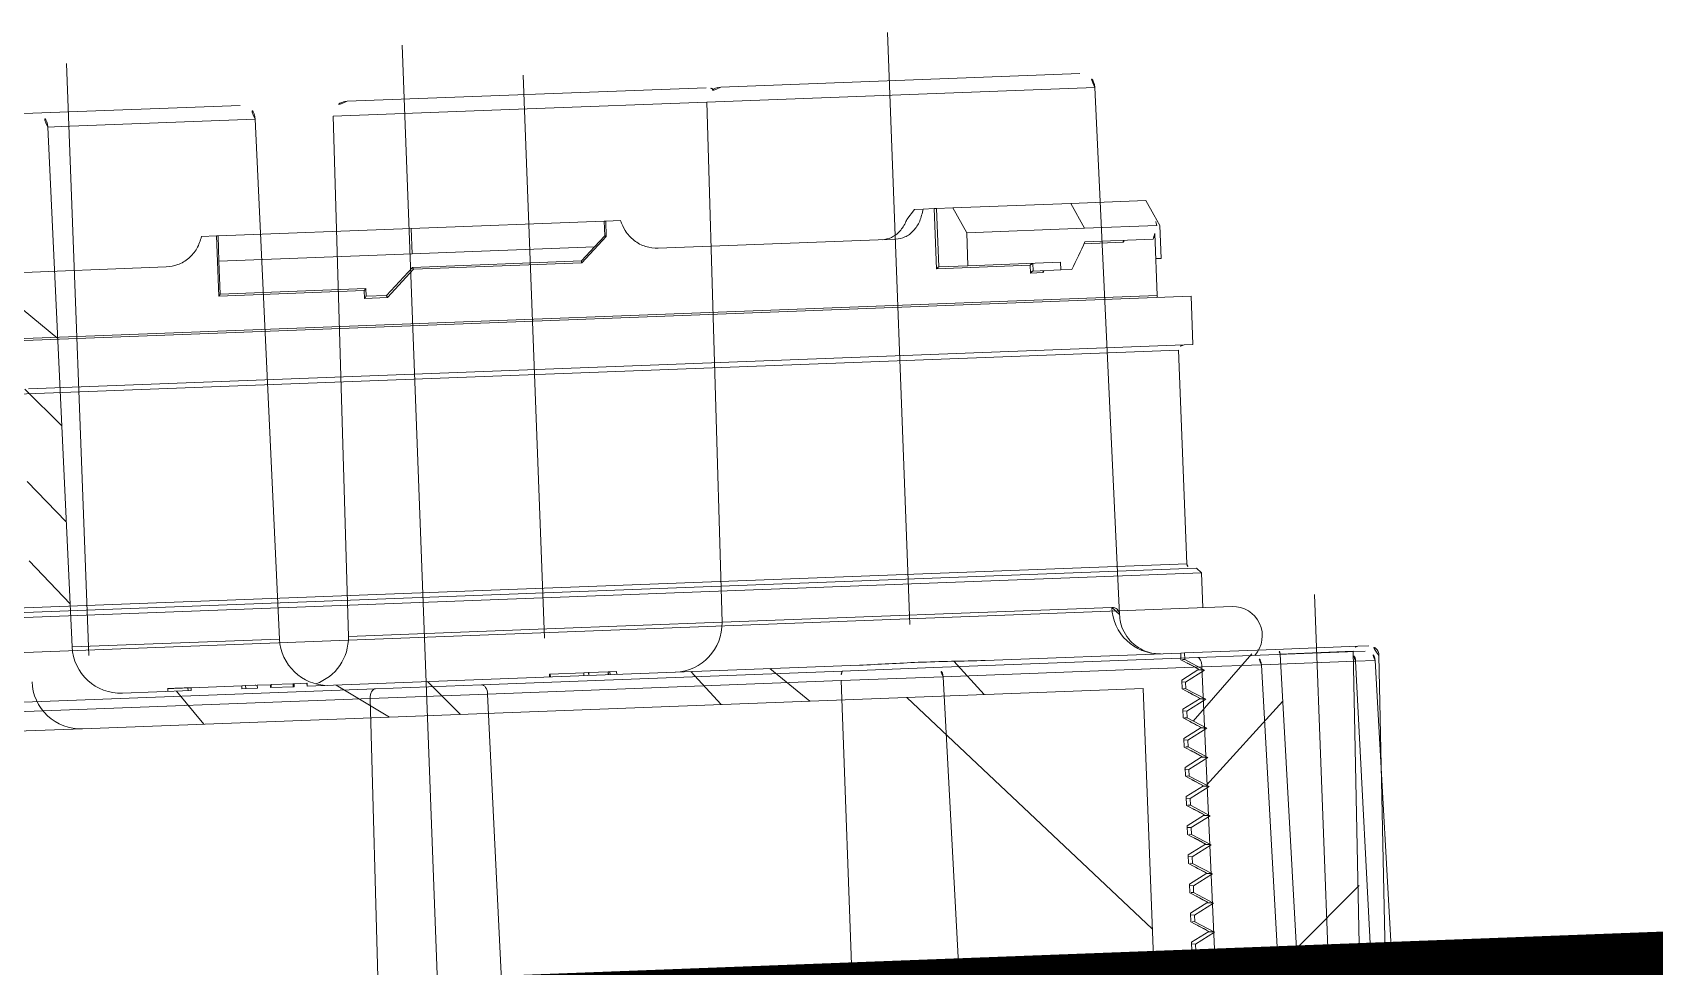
# Model space of a CAD drawing. Header units: metres. Extents: x 1956498 to 1957612, y 2277909 to 2278547.
# Drawn here: x 1956801.6304 to 1956801.7975, y 2278139.5692 to 2278139.6653 of the extents above; entities that cross this region are included whole.
import ezdxf
from ezdxf.enums import TextEntityAlignment as Align

# ---------------------------------------------------------------- set-up
doc = ezdxf.new("R2010")
doc.units = ezdxf.units.M
doc.linetypes.add('CENTERX2', pattern=[4, 2.5, -0.5, 0.5, -0.5])
for name, color, linetype in [('PVcase Transformers', 7, 'Continuous'), ('UBS-100-HSI150-D3-58', 3, 'Continuous'), ('UBS-100-HSI150-D7-33', 5, 'Continuous'), ('UBS-100-Postes', 8, 'Continuous'), ('UBS_400_DETAIL POSTE HTA TOOLKIT UBS', 7, 'Continuous')]:
    doc.layers.add(name, color=color, linetype=linetype)
doc.styles.get("Standard").update_dxf_attribs({"font": 'verdana.ttf'})

# ---------------------------------------------------------------- blocks, each defined once
blk = doc.blocks.new('*U2673')
at = {"layer": 'UBS-100-Postes', "color": 7, "transparency": 33554687, "const_width": 0.05}
blk.add_lwpolyline([(0, 3), (5.3, 3), (5.3, 0), (0, 0)], close=True, dxfattribs=at)
at = {"color": 7, "transparency": 33554687}
blk.add_attdef('NUMEROPOSTE', text='', height=1, dxfattribs=at).set_placement((2, 1.205512531386091), align=Align.MIDDLE_CENTER)
blk = doc.blocks.new('HSI 150 D7.33 PROFIL')
at = {"linetype": 'Continuous', "lineweight": 0}
h = blk.add_hatch(dxfattribs=at)
h.set_pattern_fill('ANSI34', color=5, scale=2, style=0)
h.set_pattern_definition([(45, (-451.7999274479062, -412.9644927030749), (-26.94076836320746, 26.94076836320746), []), (45, (-442.8196674479059, -412.9644927030749), (-26.94076836320746, 26.94076836320746), []), (45, (-433.8394074479056, -412.9644927030749), (-26.94076836320746, 26.94076836320746), []), (45, (-424.8591274479058, -412.9644927030749), (-26.94076836320746, 26.94076836320746), [])])
edge = h.paths.add_edge_path(flags=0)
edge.add_line((38.52968078412778, -77.74999999999636), (38.52968078412778, -57.59132472234705))
edge.add_spline(control_points=[(38.52968078412778, -57.59132472234705), (38.52968078412778, -55.29002317176491), (38.60595216607726, -52.98905911443944), (38.59899870188201, -50.68776806895039), (38.59293596542375, -48.68126875726739), (38.52968078412778, -46.67515025566172), (38.52968078412778, -44.66864178457035)], knot_values=[0.07302566017090416, 0.07302566017090416, 0.07302566017090416, 0.07302566017090416, 0.07988167006823357, 0.07988167006823357, 0.07988167006823357, 0.08589778822727799, 0.08589778822727799, 0.08589778822727799, 0.08589778822727799], weights=[1, 1, 1, 1, 1, 1, 1], degree=3, periodic=0)
edge.add_line((38.52968078412778, -44.66864178457035), (38.52968078412778, 12.27803177556052))
edge.add_line((38.52968078412778, 12.27803177556052), (38.82968078412705, 12.27803177556052))
edge.add_line((38.82968078412705, 12.27803177556052), (38.82968078412705, 13.59385217830277))
edge.add_line((38.82968078412705, 13.59385217830277), (38.52968078412778, 13.59385217830277))
edge.add_line((38.52968078412778, 13.59385217830277), (38.52968078412778, 16.03698272908514))
edge.add_line((38.52968078412778, 16.0369827290815), (38.82968078412705, 16.0369827290815))
edge.add_line((38.82968078412705, 16.0369827290815), (38.82968078412705, 17.39553638422876))
edge.add_line((38.82968078412705, 17.39553638422876), (38.52968078412778, 17.39553638422876))
edge.add_line((38.52968078412778, 17.39553638422876), (38.52968078412778, 19.0026111013467))
edge.add_line((38.52968078412778, 19.0026111013467), (38.82968078412705, 19.0026111013467))
edge.add_line((38.82968078412705, 19.0026111013467), (38.82968078412705, 24.21563815759509))
edge.add_line((38.82968078412705, 24.21563815759509), (38.52968078412778, 24.21563815759509))
edge.add_line((38.52968078412778, 24.21563815759509), (38.52968078412778, 31.29344394702639))
edge.add_arc((43.52968078412778, 31.29344394703003), 5, 90.4999999999992, 180, ccw=False)
edge.add_line((43.48604810663528, 36.29325356235131), (97.04277058737534, 36.7606359987476))
edge.add_arc((97.02968078412778, 38.26057888334253), 1.5, 270.5000000000011, 360.0000000000008)
edge.add_line((98.52968078412778, 38.26057888334253), (98.52968078412778, 39.75261116383626))
edge.add_arc((98.02968078412778, 39.75261116383626), 0.5, 0, 89.70000205610212)
edge.add_line((98.03229874810131, 40.25260431005518), (40.0558606032846, 40.55617100447125))
edge.add_arc((40.02968078412778, 35.55623954323528), 5, 89.69999999999989, 180)
edge.add_line((35.02968078412778, 35.55623954323528), (35.02968078412778, -73.74999999999636))
edge.add_line((35.02968078412778, -73.74999999999636), (-45.47031921587222, -73.74999999999636))
edge.add_line((-45.47031921587222, -73.74999999999636), (-46.47031921587222, -74.74999999999636))
edge.add_line((-46.47031921587222, -74.74999999999636), (-46.47031921587222, -78.49999999999636))
edge.add_line((-46.47031921587222, -78.49999999999636), (-43.87224300451817, -79.99999999999636))
edge.add_line((-43.87224300451999, -79.99999999999636), (-42.47031921587404, -79.99999999999636))
edge.add_line((-42.47031921587222, -79.99999999998181), (-42.47031921587222, -76.69993481084384))
edge.add_spline(control_points=[(-42.47031921587222, -76.69993481084384), (-42.47031921587222, -76.68705989888622), (-42.46853347886281, -76.67414367510355), (-42.46514401679633, -76.66179051567815), (-42.4604200115391, -76.64457350927842), (-42.45246189830868, -76.62805261939502), (-42.4424249539843, -76.61328775286165), (-42.42982277475494, -76.59474929251519), (-42.41366234989255, -76.57840537745142), (-42.39590230221802, -76.56472801879136), (-42.3718997971082, -76.54624322206291), (-42.34432842457682, -76.5320015332436), (-42.31582069142678, -76.52174886958164), (-42.27498974634727, -76.50706422437361), (-42.23086780299855, -76.49999999999636), (-42.18747650339719, -76.49999999999636)], knot_values=[0, 0, 0, 0, 3.842916870896637e-05, 3.842916870896637e-05, 3.842916870896637e-05, 9.229715289452037e-05, 9.229715289452037e-05, 9.229715289452037e-05, 0.0001600213967770137, 0.0001600213967770137, 0.0001600213967770137, 0.0002517404017867858, 0.0002517404017867858, 0.0002517404017867858, 0.0003837556063044025, 0.0003837556063044025, 0.0003837556063044025, 0.0003837556063044025], weights=[1, 1, 1, 1, 1, 1, 1, 1, 1, 1, 1, 1, 1, 1, 1, 1], degree=3, periodic=0)
edge.add_line((-42.18747650339719, -76.49999999999636), (-36.67031921587295, -76.49999999999636))
edge.add_arc((-36.67031921587295, -76.69999999999709), 0.2, -7.958078640513122e-13, 89.9999999999992, ccw=False)
edge.add_line((-36.47031921587222, -76.69999999999709), (-36.47031921587222, -79.99999999999636))
edge.add_line((-36.47031921587222, -79.99999999999636), (-31.47031921587222, -79.99999999999636))
edge.add_line((-31.47031921587222, -79.99999999999636), (-31.47031921587222, -78.99999999999636))
edge.add_arc((-30.97031921587222, -78.99999999999636), 0.5, 89.9999999999992, 180, ccw=False)
edge.add_line((-30.97031921587222, -78.49999999999636), (-8.970319215872223, -78.49999999999636))
edge.add_arc((-8.970319215872223, -78.99999999999636), 0.5, -7.958078640513122e-13, 89.9999999999992, ccw=False)
edge.add_line((-8.470319215872223, -78.99999999999636), (-8.470319215872223, -79.99999999999636))
edge.add_line((-8.470319215872223, -79.99999999999636), (1.029680784127777, -79.99999999999636))
edge.add_line((1.029680784127777, -79.99999999999636), (1.529680784127777, -79.49999999999636))
edge.add_line((1.529680784127777, -79.49999999999636), (1.529680784127777, -77.74999999999636))
edge.add_line((1.529680784127777, -77.74999999999636), (2.739680784128723, -77.74999999999636))
edge.add_line((2.739680784126904, -77.74999999999636), (3.789680784126176, -79.56865334794202))
edge.add_line((3.789680784127995, -79.56865334794202), (4.839680784127268, -77.74999999999636))
edge.add_line((4.839680784127268, -77.74999999999636), (5.739680784126904, -77.74999999999636))
edge.add_line((5.739680784126904, -77.74999999999636), (6.789680784126176, -79.56865334794202))
edge.add_line((6.789680784127995, -79.56865334794202), (7.839680784127268, -77.74999999999636))
edge.add_line((7.839680784127268, -77.74999999999636), (8.739680784126904, -77.74999999999636))
edge.add_line((8.739680784126904, -77.74999999999636), (9.789680784126176, -79.56865334794202))
edge.add_line((9.789680784127995, -79.56865334794202), (10.83968078412727, -77.74999999999636))
edge.add_line((10.83968078412727, -77.74999999999636), (11.7396807841269, -77.74999999999636))
edge.add_line((11.7396807841269, -77.74999999999636), (12.78968078412618, -79.56865334794202))
edge.add_line((12.789680784128, -79.56865334794202), (13.83968078412727, -77.74999999999636))
edge.add_line((13.83968078412727, -77.74999999999636), (14.7396807841269, -77.74999999999636))
edge.add_line((14.7396807841269, -77.74999999999636), (15.78968078412618, -79.56865334794202))
edge.add_line((15.789680784128, -79.56865334794202), (16.83968078412727, -77.74999999999636))
edge.add_line((16.83968078412727, -77.74999999999636), (17.7396807841269, -77.74999999999636))
edge.add_line((17.7396807841269, -77.74999999999636), (18.78968078412618, -79.56865334794202))
edge.add_line((18.789680784128, -79.56865334794202), (19.83968078412727, -77.74999999999636))
edge.add_line((19.83968078412727, -77.74999999999636), (20.7396807841269, -77.74999999999636))
edge.add_line((20.7396807841269, -77.74999999999636), (21.78968078412618, -79.56865334794202))
edge.add_line((21.789680784128, -79.56865334794202), (22.83968078412727, -77.74999999999636))
edge.add_line((22.83968078412727, -77.74999999999636), (23.7396807841269, -77.74999999999636))
edge.add_line((23.7396807841269, -77.74999999999636), (24.78968078412618, -79.56865334794202))
edge.add_line((24.789680784128, -79.56865334794202), (25.83968078412727, -77.74999999999636))
edge.add_line((25.83968078412727, -77.74999999999636), (26.7396807841269, -77.74999999999636))
edge.add_line((26.7396807841269, -77.74999999999636), (27.78968078412618, -79.56865334794202))
edge.add_line((27.789680784128, -79.56865334794202), (28.83968078412727, -77.74999999999636))
edge.add_line((28.83968078412727, -77.74999999999636), (29.7396807841269, -77.74999999999636))
edge.add_line((29.7396807841269, -77.74999999999636), (30.78968078412618, -79.56865334794202))
edge.add_line((30.789680784128, -79.56865334794202), (31.83968078412727, -77.74999999999636))
edge.add_line((31.83968078412727, -77.74999999999636), (32.7396807841269, -77.74999999999636))
edge.add_line((32.7396807841269, -77.74999999999636), (33.78968078412618, -79.56865334794202))
edge.add_line((33.789680784128, -79.56865334794202), (34.83968078412727, -77.74999999999636))
edge.add_line((34.83968078412727, -77.74999999999636), (35.7396807841269, -77.74999999999636))
edge.add_line((35.7396807841269, -77.74999999999636), (36.78968078412618, -79.56865334794202))
edge.add_line((36.789680784128, -79.56865334794202), (37.83968078412727, -77.74999999999636))
edge.add_line((37.83968078412727, -77.74999999999636), (38.52968078412778, -77.74999999999636))
h = blk.add_hatch(dxfattribs=at)
h.set_pattern_fill('ANSI34', color=5, scale=2, angle=90.0000000000002, style=0)
h.set_pattern_definition([(135.0000000000002, (-451.7999274479062, -412.9644927030749), (-26.94076836320737, -26.94076836320756), []), (135.0000000000002, (-451.7999274479062, -403.9842327030747), (-26.94076836320737, -26.94076836320756), []), (135.0000000000002, (-451.7999274479062, -395.0039727030744), (-26.94076836320737, -26.94076836320756), []), (135.0000000000002, (-451.7999274479062, -386.0236927030746), (-26.94076836320737, -26.94076836320756), [])])
edge = h.paths.add_edge_path(flags=0)
edge.add_line((27.68438132227129, -80.14999999999782), (26.52968078389131, -78.14999999999782))
edge.add_line((26.52968078389131, -78.14999999999782), (25.83908186064946, -78.14999999999782))
edge.add_line((25.83908186064946, -78.14999999999782), (24.68438132226947, -80.14999999999782))
edge.add_line((24.68438132227129, -80.14999999999782), (23.52968078389131, -78.14999999999782))
edge.add_line((23.52968078389131, -78.14999999999782), (22.83908186064946, -78.14999999999782))
edge.add_line((22.83908186064946, -78.14999999999782), (21.68438132226947, -80.14999999999782))
edge.add_line((21.68438132227129, -80.14999999999782), (20.52968078389131, -78.14999999999782))
edge.add_line((20.52968078389131, -78.14999999999782), (19.83908186064946, -78.14999999999782))
edge.add_line((19.83908186064946, -78.14999999999782), (18.68438132226947, -80.14999999999782))
edge.add_line((18.68438132227129, -80.14999999999782), (17.52968078389131, -78.14999999999782))
edge.add_line((17.52968078389131, -78.14999999999782), (16.83908186064946, -78.14999999999782))
edge.add_line((16.83908186064946, -78.14999999999782), (15.68438132226947, -80.14999999999782))
edge.add_line((15.68438132227129, -80.14999999999782), (14.52968078389131, -78.14999999999782))
edge.add_line((14.52968078389131, -78.14999999999782), (13.83908186064946, -78.14999999999782))
edge.add_line((13.83908186064946, -78.14999999999782), (12.68438132226947, -80.14999999999782))
edge.add_line((12.68438132227129, -80.14999999999782), (11.52968078389131, -78.14999999999782))
edge.add_line((11.52968078389131, -78.14999999999782), (10.83908186064946, -78.14999999999782))
edge.add_line((10.83908186064946, -78.14999999999782), (9.684381322269473, -80.14999999999782))
edge.add_line((9.684381322271292, -80.14999999999782), (8.529680783891308, -78.14999999999782))
edge.add_line((8.529680783891308, -78.14999999999782), (7.839081860649458, -78.14999999999782))
edge.add_line((7.839081860649458, -78.14999999999782), (6.684381322269473, -80.14999999999782))
edge.add_line((6.684381322271292, -80.14999999999782), (5.529680783891308, -78.14999999999782))
edge.add_line((5.529680783891308, -78.14999999999782), (4.839081860649458, -78.14999999999782))
edge.add_line((4.839081860649458, -78.14999999999782), (3.729680784126685, -80.07153903050494))
edge.add_line((3.729680784126685, -80.07153903050494), (3.729680784126685, -84.75279516066803))
edge.add_arc((3.229680784126685, -84.75279516066803), 0.5, 270.9999999999952, 360, ccw=False)
edge.add_line((3.238406987346025, -85.25271900824737), (1.020954580908437, -85.29142478397625))
edge.add_arc((1.029680784127777, -85.79134863155559), 0.5, 91.00000000002781, 180)
edge.add_line((0.5296807841277769, -85.79134863155559), (0.5296807841277769, -96.51730273688372))
edge.add_arc((1.529680784127777, -96.51730273688008), 1, 180, 268.999999999999)
edge.add_line((1.512228377690917, -97.51715043203876), (37.51222837769092, -98.14553276945298))
edge.add_arc((37.52968078412778, -97.14568507429794), 1, 268.999999999999, 360.0000000000008)
edge.add_line((38.52968078412778, -97.14568507429794), (38.52968078412778, -96.00227590404393))
edge.add_arc((38.02968078412778, -96.00227590404029), 0.5, 0, 89.00000000000476)
edge.add_line((38.03840698734712, -95.50235205646459), (4.512228377690917, -94.91715043203658))
edge.add_arc((4.529680784127777, -93.91730273688154), 1, 180, 269.00000000000466, ccw=False)
edge.add_line((3.529680784127777, -93.91730273688154), (3.529680784127777, -89.58269726311119))
edge.add_arc((4.529680784127777, -89.58269726311119), 1, 90.99999999999437, 180, ccw=False)
edge.add_line((4.512228377690917, -88.58284956795615), (38.03840698734712, -87.99764794352814))
edge.add_arc((38.02968078412778, -87.49772409595244), 0.5, 270.9999999999962, 360.0000000000008)
edge.add_line((38.52968078412778, -87.49772409595244), (38.52968078412778, -78.14999999999782))
edge.add_line((38.52968078412778, -78.14999999999782), (37.83908186064946, -78.14999999999782))
edge.add_line((37.83908186064946, -78.14999999999782), (36.68438132226947, -80.14999999999782))
edge.add_line((36.68438132227129, -80.14999999999782), (35.52968078389131, -78.14999999999782))
edge.add_line((35.52968078389131, -78.14999999999782), (34.83908186064946, -78.14999999999782))
edge.add_line((34.83908186064946, -78.14999999999782), (33.68438132226947, -80.14999999999782))
edge.add_line((33.68438132227129, -80.14999999999782), (32.52968078389131, -78.14999999999782))
edge.add_line((32.52968078389131, -78.14999999999782), (31.83908186064946, -78.14999999999782))
edge.add_line((31.83908186064946, -78.14999999999782), (30.68438132226947, -80.14999999999782))
edge.add_line((30.68438132227129, -80.14999999999782), (29.52968078389131, -78.14999999999782))
edge.add_line((29.52968078389131, -78.14999999999782), (28.83908186064946, -78.14999999999782))
edge.add_line((28.83908186064946, -78.14999999999782), (27.68438132226947, -80.14999999999782))
at = {"color": 5, "linetype": 'Continuous', "lineweight": 15}
for p, q in [((35.02968078412778, 35.55623954323528), (35.02968078412778, 72.33876227049768)), ((98.52968078412778, 38.26057888334253), (98.52968078412778, 39.75261116383626)), ((97.04277058737534, 36.76063599874396), (43.48604810663528, 36.29325356235131)), ((97.04277058737534, 35.38304625548699), (97.04277058737534, 36.76063599874396)), ((98.52968078412778, 38.26057888334253), (98.52968078412778, 16.89362513882588)), ((35.02968078412778, -73.74999999999636), (35.02968078412778, 35.55623954323528)), ((43.48604810663528, 36.29325356235131), (43.48604810663528, 14.92629981783102)), ((97.04277058737534, 15.39368225422731), (97.04277058737534, 35.38304625548699)), ((38.52968078412778, 31.29344394703003), (38.52968078412778, 24.21563815759509)), ((38.86718078412741, 26.6263540538348), (38.52968078412778, 26.6263540538348)), ((38.82968078412705, 24.53509348013904), (38.52968078412778, 24.53509348013904)), ((38.82968078412705, 24.21563815759509), (38.52968078412778, 24.21563815759509)), ((38.82968078412705, 24.53509348013904), (38.82968078412705, 24.21563815759509)), ((38.82968078412705, 19.0026111013467), (38.82968078412705, 24.21563815759509)), ((38.82968078412705, 19.0026111013467), (38.52968078412778, 19.0026111013467)), ((38.52968078412778, 19.0026111013467), (38.52968078412778, 17.39553638422876)), ((38.82968078412705, 18.60262897650682), (38.52968078412778, 18.60262897650682)), ((38.82968078412705, 18.60262897650682), (38.82968078412705, 19.0026111013467)), ((38.82968078412705, 18.60262897650682), (38.82968078412705, 17.39553638422876)), ((38.52968078412778, 17.39553638422876), (38.82968078412705, 17.39553638422876)), ((38.86718078412741, 17.58117829040202), (38.82968078412705, 17.58117829040202)), ((38.82968078412705, 16.0369827290815), (38.82968078412705, 17.39553638422876)), ((38.82968078412705, 16.0369827290815), (38.52968078412778, 16.0369827290815)), ((38.52968078412778, 16.0369827290815), (38.52968078412778, 13.59385217830277)), ((38.82968078412705, 15.971116565579), (38.52968078412778, 15.971116565579)), ((38.82968078412705, 16.0369827290815), (38.82968078412705, 15.971116565579)), ((38.82968078412705, 15.95384838077007), (38.82968078412705, 13.73443697341281)), ((43.48604810663528, 14.92629981783102), (97.04277058737534, 15.39368225422731)), ((38.82968078412705, 13.70148966378474), (38.52968078412778, 13.70148966378474)), ((38.52968078412778, 13.59385217830277), (38.82968078412705, 13.59385217830277)), ((38.82968078412705, 13.70148966378474), (38.82968078412705, 13.59385217830277)), ((38.82968078412705, 12.27803177556052), (38.82968078412705, 13.59385217830277)), ((38.82968078412705, 12.27803177556052), (38.52968078412778, 12.27803177556052)), ((38.52968078412778, 12.27803177556052), (38.52968078412778, -44.66864178457035)), ((38.82968078412705, 12.25114482020217), (38.52968078412778, 12.25114482020217)), ((38.82968078412705, 12.27803177556052), (38.82968078412705, 12.25114482020217)), ((97.04277058737534, 7.361300999240484), (43.48604810663528, 7.828683435636776)), ((43.48604810663528, 7.828683435636776), (43.48604810663528, -12.62806300201919)), ((97.04277058737534, -12.62806300201919), (97.04277058737534, 7.361300999240484)), ((98.52968078412778, 5.861358114645554), (98.52968078412778, -31.1174841186803)), ((38.82968078412705, -12.71275797572525), (38.52968078412778, -12.71275797572525)), ((38.82968078412705, -12.79891707136994), (38.52968078412778, -12.79891707136994)), ((38.82968078412705, -12.79891707136994), (38.82968078412705, -12.71275797572525)), ((38.82968078412705, -16.25474290376951), (38.82968078412705, -12.79891707136994)), ((43.48604810663528, -12.62806300201919), (43.48604810663528, -30.67323681580456)), ((97.04277058737534, -31.14061925220085), (97.04277058737534, -12.62806300201919)), ((38.82968078412705, -16.25474290376951), (38.52968078412778, -16.25474290376951)), ((38.82968078412705, -16.74873328838657), (38.82968078412705, -16.25474290376951)), ((38.82968078412705, -16.74873328838657), (38.52968078412778, -16.74873328838657)), ((38.82968078412705, -16.75955059607804), (38.52968078412778, -16.75955059607804)), ((38.82968078412705, -16.75955059607804), (38.82968078412705, -16.74873328838657)), ((38.82968078412705, -18.7664651482919), (38.82968078412705, -16.75955059607804)), ((38.82968078412705, -18.7664651482919), (38.52968078412778, -18.7664651482919)), ((38.82968078412705, -18.77487860983092), (38.52968078412778, -18.77487860983092)), ((38.82968078412705, -18.94588358319379), (38.52968078412778, -18.94588358319379)), ((38.82968078412705, -19.62982528341672), (38.52968078412778, -19.62982528341672)), ((38.82968078412705, -19.63343105264721), (38.52968078412778, -19.63343105264721)), ((38.82968078412705, -18.77487860983092), (38.82968078412705, -18.7664651482919)), ((38.82968078412705, -18.94588358319379), (38.82968078412705, -18.77487860983092)), ((38.82968078412705, -19.62982528341672), (38.82968078412705, -18.94588358319379)), ((38.82968078412705, -19.63343105264721), (38.82968078412705, -19.62982528341672)), ((97.04277058737534, -31.14061925220085), (43.48604810663528, -30.67323681580456)), ((43.48604810663528, -30.67323681580456), (43.48604810663528, -70.85124403010195)), ((97.04277058737534, -51.12998325346052), (97.04277058737534, -31.14061925220085)), ((98.52968078412778, -32.64056213679578), (98.52968078412778, -69.61940437012163)), ((97.04277058737534, -71.11934725471656), (97.04277058737534, -51.12998325346052)), ((38.52968078412778, -57.59132472234705), (38.52968078412778, -77.74999999999636)), ((42.68747945763425, -71.59369869413422), (97.04277058737534, -71.11934725471656)), ((-45.47031921587222, -73.74999999999636), (35.02968078412778, -73.74999999999636)), ((6.684381322271292, -80.14999999999782), (5.529680783891308, -78.14999999999782)), ((5.739680784126904, -77.74999999999636), (6.789680784127995, -79.56865334794202)), ((7.839081860649458, -78.14999999999782), (6.684381322271292, -80.14999999999782)), ((6.789680784127995, -79.56865334794202), (7.839680784127268, -77.74999999999636)), ((7.866388521999397, -77.90493953693658), (7.839081865888147, -78.14999999999782)), ((8.529680783891308, -78.14999999999782), (7.839081860649458, -78.14999999999782)), ((8.739680784126904, -77.74999999999636), (7.839680784127268, -77.74999999999636)), ((8.529680783891308, -78.14999999999782), (8.57900856285778, -77.70731353476003)), ((9.684381322271292, -80.14999999999782), (8.529680783891308, -78.14999999999782)), ((8.739680784126904, -77.74999999999636), (9.789680784127995, -79.56865334794202)), ((10.83908186064946, -78.14999999999782), (9.684381322271292, -80.14999999999782)), ((9.789680784127995, -79.56865334794202), (10.83968078412727, -77.74999999999636)), ((10.86638852199758, -77.90493953695841), (10.83908186588815, -78.14999999999782)), ((11.52968078389131, -78.14999999999782), (10.83908186064946, -78.14999999999782)), ((11.7396807841269, -77.74999999999636), (10.83968078412727, -77.74999999999636)), ((11.52968078389131, -78.14999999999782), (11.57900856285778, -77.70731353476003)), ((12.68438132227129, -80.14999999999782), (11.52968078389131, -78.14999999999782)), ((11.7396807841269, -77.74999999999636), (12.789680784128, -79.56865334794202)), ((13.83908186064946, -78.14999999999782), (12.68438132227129, -80.14999999999782)), ((12.789680784128, -79.56865334794202), (13.83968078412727, -77.74999999999636)), ((13.8663885219994, -77.90493953694386), (13.83908186588815, -78.14999999999782)), ((14.52968078389131, -78.14999999999782), (13.83908186064946, -78.14999999999782)), ((14.7396807841269, -77.74999999999636), (13.83968078412727, -77.74999999999636)), ((14.52968078389131, -78.14999999999782), (14.57425208516179, -77.74999999999636)), ((15.68438132227129, -80.14999999999782), (14.52968078389131, -78.14999999999782)), ((14.7396807841269, -77.74999999999636), (15.789680784128, -79.56865334794202)), ((16.83908186064946, -78.14999999999782), (15.68438132227129, -80.14999999999782)), ((15.789680784128, -79.56865334794202), (16.83968078412727, -77.74999999999636)), ((16.8663885219994, -77.90493953694022), (16.83908186588815, -78.14999999999782)), ((17.52968078389131, -78.14999999999782), (16.83908186064946, -78.14999999999782)), ((17.7396807841269, -77.74999999999636), (16.83968078412727, -77.74999999999636)), ((17.52968078389131, -78.14999999999782), (17.57900856285778, -77.70731353476003)), ((18.68438132227129, -80.14999999999782), (17.52968078389131, -78.14999999999782)), ((17.7396807841269, -77.74999999999636), (18.789680784128, -79.56865334794202)), ((19.83908186064946, -78.14999999999782), (18.68438132227129, -80.14999999999782)), ((18.789680784128, -79.56865334794202), (19.83968078412727, -77.74999999999636)), ((19.86638852200304, -77.90493953690748), (19.83908186588815, -78.14999999999782)), ((20.52968078389131, -78.14999999999782), (19.83908186064946, -78.14999999999782)), ((20.7396807841269, -77.74999999999636), (19.83968078412727, -77.74999999999636)), ((20.52968078389131, -78.14999999999782), (20.57900856285778, -77.70731353476003)), ((21.68438132227129, -80.14999999999782), (20.52968078389131, -78.14999999999782)), ((20.7396807841269, -77.74999999999636), (21.789680784128, -79.56865334794202)), ((22.83908186064946, -78.14999999999782), (21.68438132227129, -80.14999999999782)), ((21.789680784128, -79.56865334794202), (22.83968078412727, -77.74999999999636)), ((22.86638852200122, -77.90493953692203), (22.83908186588815, -78.14999999999782)), ((23.52968078389131, -78.14999999999782), (22.83908186064946, -78.14999999999782)), ((23.7396807841269, -77.74999999999636), (22.83968078412727, -77.74999999999636)), ((23.52968078389131, -78.14999999999782), (23.57425208516179, -77.74999999999636)), ((24.68438132227129, -80.14999999999782), (23.52968078389131, -78.14999999999782)), ((23.7396807841269, -77.74999999999636), (24.789680784128, -79.56865334794202)), ((25.83908186064946, -78.14999999999782), (24.68438132227129, -80.14999999999782)), ((24.789680784128, -79.56865334794202), (25.83968078412727, -77.74999999999636)), ((25.86638852200122, -77.90493953692203), (25.83908186588815, -78.14999999999782)), ((26.52968078389131, -78.14999999999782), (25.83908186064946, -78.14999999999782)), ((26.7396807841269, -77.74999999999636), (25.83968078412727, -77.74999999999636)), ((26.52968078389131, -78.14999999999782), (26.57900856285778, -77.70731353476003)), ((27.68438132227129, -80.14999999999782), (26.52968078389131, -78.14999999999782)), ((26.7396807841269, -77.74999999999636), (27.789680784128, -79.56865334794202)), ((28.83908186064946, -78.14999999999782), (27.68438132227129, -80.14999999999782)), ((27.789680784128, -79.56865334794202), (28.83968078412727, -77.74999999999636)), ((28.86638852200122, -77.90493953692203), (28.83908186588815, -78.14999999999782)), ((29.52968078389131, -78.14999999999782), (28.83908186064946, -78.14999999999782)), ((29.7396807841269, -77.74999999999636), (28.83968078412727, -77.74999999999636)), ((29.52968078389131, -78.14999999999782), (29.57900856285778, -77.70731353476003)), ((30.68438132227129, -80.14999999999782), (29.52968078389131, -78.14999999999782)), ((29.7396807841269, -77.74999999999636), (30.789680784128, -79.56865334794202)), ((31.83908186064946, -78.14999999999782), (30.68438132227129, -80.14999999999782)), ((30.789680784128, -79.56865334794202), (31.83968078412727, -77.74999999999636)), ((31.86638852200122, -77.90493953692567), (31.83908186588815, -78.14999999999782)), ((32.52968078389131, -78.14999999999782), (31.83908186064946, -78.14999999999782)), ((32.7396807841269, -77.74999999999636), (31.83968078412727, -77.74999999999636)), ((32.52968078389131, -78.14999999999782), (32.57900856285778, -77.70731353476003)), ((33.68438132227129, -80.14999999999782), (32.52968078389131, -78.14999999999782)), ((32.7396807841269, -77.74999999999636), (33.789680784128, -79.56865334794202)), ((34.83908186064946, -78.14999999999782), (33.68438132227129, -80.14999999999782)), ((33.789680784128, -79.56865334794202), (34.83968078412727, -77.74999999999636)), ((34.86638852200122, -77.90493953692203), (34.83908186588815, -78.14999999999782)), ((35.52968078389131, -78.14999999999782), (34.83908186064946, -78.14999999999782)), ((35.7396807841269, -77.74999999999636), (34.83968078412727, -77.74999999999636)), ((35.52968078389131, -78.14999999999782), (35.57425208516179, -77.74999999999636)), ((36.68438132227129, -80.14999999999782), (35.52968078389131, -78.14999999999782)), ((35.7396807841269, -77.74999999999636), (36.789680784128, -79.56865334794202)), ((37.83908186064946, -78.14999999999782), (36.68438132227129, -80.14999999999782)), ((36.789680784128, -79.56865334794202), (37.83968078412727, -77.74999999999636)), ((37.86638852200122, -77.90493953692567), (37.83908186588815, -78.14999999999782)), ((38.52968078412778, -78.14999999999782), (37.83908186064946, -78.14999999999782)), ((38.52968078412778, -77.74999999999636), (37.83968078412727, -77.74999999999636)), ((38.52968078412778, -78.14999999999782), (38.52968078412778, -77.74999999999636)), ((38.52968078412778, -87.49772409595244), (38.52968078412778, -78.14999999999782)), ((6.789680784127995, -79.56865334794202), (6.795117592460883, -79.51897562306112)), ((9.789680784127995, -79.56865334794202), (9.795117705769371, -79.51897458773237)), ((12.789680784128, -79.56865334794202), (12.79511773945887, -79.51897427989752)), ((15.789680784128, -79.56865334794202), (15.79511773031118, -79.51897436348736)), ((18.789680784128, -79.56865334794202), (18.79511770313729, -79.51897461177577)), ((21.789680784128, -79.56865334794202), (21.79511767538497, -79.51897486536473)), ((24.789680784128, -79.56865334794202), (24.79511764709787, -79.5189751238322)), ((27.789680784128, -79.56865334794202), (27.79511761856702, -79.51897538452249)), ((30.789680784128, -79.56865334794202), (30.79511758979243, -79.51897564745013)), ((33.789680784128, -79.56865334794202), (33.79511756077045, -79.51897591263696)), ((36.789680784128, -79.56865334794202), (36.79511753149745, -79.51897618009752)), ((38.03840698734712, -87.99764794352814), (4.512228377690917, -88.58284956795615)), ((38.03840698734712, -95.50235205646459), (38.03840698734712, -87.99764794352814)), ((38.52968078412778, -87.49772409595244), (38.52968078412778, -96.00227590404029)), ((4.512228377690917, -94.91715043203658), (38.03840698734712, -95.50235205646459)), ((38.52968078412778, -97.14568507429794), (38.52968078412778, -96.00227590404029)), ((1.512228377690917, -97.51715043203876), (37.51222837769092, -98.14553276945298))]:
    blk.add_line(p, q, dxfattribs=at)
at = {"color": 5, "linetype": 'CENTERX2', "lineweight": 0}
for p, q in [((42.52968078412778, 34.60368400316293), (103.4994261270203, 34.60368400316293)), ((104.0928443444536, 3.637978807091713e-12), (-49.0930020688138, 3.637978807091713e-12)), ((42.52968078412778, -12.34991183457169), (100.5323350398503, -12.34991183457169)), ((42.52968078412778, -50.00377216858033), (103.4994261270203, -50.00377216858033)), ((44.03840698734712, -91.74999999999636), (-1.487771622309083, -91.74999999999636))]:
    blk.add_line(p, q, dxfattribs=at)
at = {"color": 5, "linetype": 'Continuous', "lineweight": 15}
for centre, radius, start, end in [((40.02968078412778, 35.55623954323528), 5, 89.69999999996182, 180), ((97.02968078412778, 38.26057888334253), 1.500000000000114, 270.4999999999647, 0), ((43.52968078412778, 31.29344394703003), 5, 90.49999999996473, 180), ((97.02968078412778, 16.89362513882588), 1.500000000000114, 270.4999999999647, 0), ((43.52968078412778, 9.926490202513378), 5.000000000000028, 90.49999999996473, 177.721532463114), ((43.52968078412778, 12.82849305095806), 5.000000000000028, 196.8699471623448, 269.5000000000352), ((97.02968078412778, 5.861358114645554), 1.500000000000114, 0, 89.50000000003529), ((43.52968078412778, -25.67342720048327), 5.000000000000028, 180, 269.5000000000352), ((97.02968078412778, -32.64056213679578), 1.500000000000114, 0, 89.50000000003529), ((97.02968078412778, -31.1174841186803), 1.500000000000114, 329.4897383190512, 0), ((97.02968078412778, -69.61940437012163), 1.500000000000114, 270.4999999999647, 0), ((43.43960413659988, -75.76178149458065), 4.910757093604956, 89.45811143016209, 178.944191479793), ((38.02968078412778, -87.49772409595244), 0.5, 270.9999999999771, 0), ((38.02968078412778, -96.00227590404029), 0.5000000000000058, 0, 89.00000000002294), ((37.52968078412778, -97.14568507429794), 1, 269.0000000000229, 0)]:
    blk.add_arc(centre, radius, start, end, dxfattribs=at)
for points, knots in [([(38.82968078412705, 26.62235813330335), (38.82968078412705, 26.62264809423868), (38.82968078412705, 26.62370529961845), (38.82968078412705, 26.55420761757705), (38.82968078412705, 26.31700554330018), (38.82968078412705, 25.88057985268824), (38.82968078412705, 25.2588135326987), (38.82968078412705, 24.79350229045667), (38.82968078412705, 24.53509348013904)], [0, 0, 0, 0, 0.07513053159608554, 0.2739279439298798, 0.4421417090132217, 0.6006623525637637, 0.7782293720402641, 1, 1, 1, 1]), ([(38.52968078412778, -44.66864178457035), (38.54035066129654, -45.67183124886287), (38.5616903652699, -47.67820544208007), (38.61582377702325, -50.83508922382316), (38.57137462230457, -54.13964175082947), (38.54357900453579, -56.44074101954902), (38.52968078412778, -57.59132472234705)], [0, 0, 0, 0, 0.2328921732014363, 0.4657832470787816, 0.7328837143058986, 1, 1, 1, 1]), ([(38.53783241234305, -75.65848901040954), (38.54594324326899, -75.43966401841317), (38.56338155322919, -74.96918965239456), (38.83817668019401, -74.09116636954423), (39.37882047714083, -73.18272260219237), (40.18334501979189, -72.3968224569544), (41.14657812133191, -71.86528598956647), (42.02865092026332, -71.61464332556352), (42.5030024402804, -71.61588211912022), (42.68203849231941, -71.61634968104045)], [0, 0, 0, 0, 0.129440369209278, 0.2782971683729825, 0.4296361598918788, 0.5959247783003938, 0.7544804597536006, 0.9073327536019975, 1, 1, 1, 1]), ([(43.48604810663528, -70.85124403010195), (43.47463350590078, -70.95777854253538), (43.4516937384069, -71.17187949987783), (43.29187256818659, -71.39581477904721), (43.06038464287303, -71.5357363962903), (42.8524120729071, -71.60306553755436), (42.71368633343081, -71.58637847726641), (42.68738796866091, -71.5832150960523)], [0, 0, 0, 0, 0.2311147200070548, 0.4644681022160395, 0.7033932379213421, 0.9437719859909433, 1, 1, 1, 1]), ([(6.795122150537281, -79.56394139650729), (6.970131502472213, -79.26083426429977), (7.31924548013194, -78.65618693882061), (7.668360185469282, -78.05154000029142), (7.842465174089739, -77.74999999999636)], [0, 0, 0, 0, 0.5012957461889611, 1, 1, 1, 1]), ([(9.795122149223971, -79.56394139878103), (9.970132547190588, -79.2608324712055), (10.3192465401662, -78.65618515171082), (10.66836123110443, -78.05153820567284), (10.84246517418978, -77.74999999999636)], [0, 0, 0, 0, 0.5012987204368948, 1, 1, 1, 1]), ([(12.79512214884744, -79.56394139943586), (12.97013285766297, -79.2608319380306), (13.31924685492231, -78.6561846201912), (13.66836154184057, -78.05153767205775), (13.84246517421707, -77.74999999999636)], [0, 0, 0, 0, 0.501299604683837, 1, 1, 1, 1]), ([(15.7951221489493, -79.56394139926124), (15.97013277336191, -79.26083208281125), (16.31924676947165, -78.656184764528), (16.66836145747038, -78.05153781695844), (16.84246517420979, -77.74999999999636)], [0, 0, 0, 0, 0.5012993645760957, 1, 1, 1, 1]), ([(18.79512214925489, -79.5639413987301), (18.97013252293618, -79.26083251284945), (19.31924651557347, -78.65618519322379), (19.66836120683001, -78.05153824734953), (19.84246517418796, -77.74999999999636)], [0, 0, 0, 0, 0.5012986513687708, 1, 1, 1, 1]), ([(21.79512214956958, -79.5639413981844), (21.97013226711533, -79.26083295205899), (22.31924625612191, -78.65618563102544), (22.66836095078907, -78.0515386869265), (22.84246517416432, -77.74999999999636)], [0, 0, 0, 0, 0.5012979229040813, 1, 1, 1, 1]), ([(24.79512214989518, -79.56394139762051), (24.97013200632682, -79.260833399705), (25.31924599154809, -78.65618607719443), (25.66836068977318, -78.05153913495087), (25.84246517413885, -77.74999999999636)], [0, 0, 0, 0, 0.5012971804057886, 1, 1, 1, 1]), ([(27.79512215022987, -79.56394139704207), (27.97013174324456, -79.26083385118909), (28.31924572455682, -78.65618652714693), (28.66836042645809, -78.05153958682422), (28.84246517411339, -77.74999999999636)], [0, 0, 0, 0, 0.5012964314905015, 1, 1, 1, 1]), ([(30.7951221505682, -79.56394139645272), (30.97013147785037, -79.26083430654035), (31.31924545513175, -78.65618698091203), (31.66836016082561, -78.05154004257201), (31.84246517408792, -77.74999999999636)], [0, 0, 0, 0, 0.5012956761140892, 1, 1, 1, 1]), ([(33.79512215091563, -79.56394139585245), (33.97013121012787, -79.26083476578788), (34.31924518325104, -78.65618743851519), (34.66835989286119, -78.05154050222336), (34.84246517406064, -77.74999999999636)], [0, 0, 0, 0, 0.5012949142285217, 1, 1, 1, 1]), ([(36.79512215127033, -79.56394139523763), (36.97013094005888, -79.26083522896079), (37.31924490889287, -78.65618789998553), (37.66835962254299, -78.05154096580736), (37.84246517403335, -77.74999999999636)], [0, 0, 0, 0, 0.5012941457817337, 1, 1, 1, 1]), ([(6.746279481958481, -79.49348008747256), (6.744723888605222, -79.53783781559832), (6.724350984890407, -80.11877095145246), (6.703572890141004, -80.13500526948337), (6.684381327508163, -80.14999999999782)], [0, 0, 0, 0, 0.07635599587848758, 1, 1, 1, 1]), ([(9.746279481958481, -79.49348008747256), (9.744723888605222, -79.53783781559832), (9.724350984890407, -80.11877095145246), (9.703572890141004, -80.13500526948701), (9.684381327508163, -80.14999999999782)], [0, 0, 0, 0, 0.07635599587856674, 1, 1, 1, 1]), ([(12.74627948195848, -79.49348008746892), (12.74472388860522, -79.53783781559832), (12.72435098489041, -80.11877095145246), (12.703572890141, -80.13500526948337), (12.68438132750816, -80.14999999999782)], [0, 0, 0, 0, 0.07635599587856655, 0.9999999999999999, 0.9999999999999999, 0.9999999999999999, 0.9999999999999999]), ([(15.74627948195848, -79.49348008746892), (15.74472388860522, -79.53783781559832), (15.72435098489041, -80.11877095145246), (15.703572890141, -80.13500526948337), (15.68438132750816, -80.14999999999782)], [0, 0, 0, 0, 0.07635599587856669, 1, 1, 1, 1]), ([(18.74627948195848, -79.49348008747256), (18.74472388860522, -79.53783781559832), (18.72435098489041, -80.11877095145246), (18.703572890141, -80.13500526948337), (18.68438132750816, -80.14999999999782)], [0, 0, 0, 0, 0.07635599587856637, 0.9999999999999999, 0.9999999999999999, 0.9999999999999999, 0.9999999999999999]), ([(21.74627948195848, -79.49348008747256), (21.74472388860522, -79.53783781559832), (21.72435098489041, -80.11877095145246), (21.703572890141, -80.13500526948337), (21.68438132750816, -80.14999999999782)], [0, 0, 0, 0, 0.07635599587861273, 0.9999999999999999, 0.9999999999999999, 0.9999999999999999, 0.9999999999999999]), ([(24.74627948195848, -79.49348008747256), (24.74472388860522, -79.53783781559832), (24.72435098489041, -80.11877095145246), (24.703572890141, -80.13500526948337), (24.68438132750816, -80.14999999999782)], [0, 0, 0, 0, 0.07635599587861275, 1, 1, 1, 1]), ([(27.74627948195848, -79.49348008747256), (27.74472388860522, -79.53783781559832), (27.72435098489041, -80.11877095145246), (27.703572890141, -80.13500526948701), (27.68438132750816, -80.14999999999782)], [0, 0, 0, 0, 0.07635599587857307, 1, 1, 1, 1]), ([(30.74627948195848, -79.49348008747256), (30.74472388860522, -79.53783781559832), (30.72435098489041, -80.11877095145246), (30.703572890141, -80.13500526948337), (30.68438132750816, -80.14999999999782)], [0, 0, 0, 0, 0.07635599587861282, 1, 1, 1, 1]), ([(33.74627948195848, -79.49348008747256), (33.74472388860522, -79.53783781559832), (33.72435098489041, -80.11877095145246), (33.703572890141, -80.13500526948337), (33.68438132750816, -80.14999999999782)], [0, 0, 0, 0, 0.07635599587859115, 1, 1, 1, 1]), ([(36.74627948195848, -79.49348008747256), (36.74472388860522, -79.53783781559832), (36.72435098489041, -80.11877095145246), (36.703572890141, -80.13500526948337), (36.68438132750816, -80.14999999999782)], [0, 0, 0, 0, 0.07635599587859127, 1, 1, 1, 1])]:
    blk.add_open_spline(points, degree=3, knots=knots, dxfattribs=at)
blk = doc.blocks.new('HSI 150 D3.58 PROFIL')
at = {"color": 3, "linetype": 'Continuous', "lineweight": 15}
for p, q in [((-1.01745240643686, 86.55054677683802), (-37.01745240643686, 85.92216443942016)), ((-37.01745240643686, 85.92216443942016), (-37.01745240643686, 83.8865656650305)), ((-38, 83.08989838097477), (-38, 84.92231674426512)), ((-37.01745240643686, 83.8865656650305), (-1.01745240643686, 84.38725357232033)), ((-37.01745240643686, 83.8865656650305), (-37.01745240643686, 74.19938727056069)), ((-38, 73.19953957540201), (-38, 83.08989838097477)), ((-1.01745240643686, 74.82776960797491), (-37.01745240643686, 74.19938727056069)), ((-37.01745240643686, 74.19938727056069), (-37.01745240643686, 68.0679911354564)), ((-38, 67.68014006902013), (-38, 73.19953957540201)), ((-43.10000000000036, 71.4050140073814), (-43.10000000000036, -94.5949859926186)), ((-70.19684949293332, 68.4050140073814), (-75.19684949293332, 68.4050140073814)), ((-75.19684949293332, -91.5949859926186), (-75.19684949293332, 68.4050140073814)), ((-70.19684949293332, -51.5949859926186), (-70.19684949293332, 68.4050140073814)), ((-47.69684949293332, 66.9050140073814), (-69.69684949293332, 66.9050140073814)), ((-69.69684949293332, 66.9050140073814), (-69.69684949293332, -50.8449859926186)), ((-47.69684949293332, -90.0949859926186), (-47.69684949293332, 66.9050140073814)), ((-46.69684949293332, 68.4050140073814), (-47.19684949293332, 67.9050140073814)), ((-47.19684949293332, -91.0949859926186), (-47.19684949293332, 67.9050140073814)), ((-43.10000000000036, 68.4050140073814), (-46.69684949293332, 68.4050140073814)), ((-46.69684949293332, 68.4050140073814), (-46.69684949293332, -91.5949859926186)), ((-38, 40.46623663938226), (-38, 67.68014006902013)), ((-37.01745240643686, 68.0679911354564), (-1.01745240643686, 68.31174702035787)), ((-37.01745240643686, 68.0679911354564), (-37.01745240643686, 41.38779345465082)), ((-82.59877328157927, 65.45935440352332), (-83.69611693717343, 64.89251946892546)), ((-79.19684949293332, 65.45935440352332), (-82.59877328157927, 65.45935440352332)), ((-82.59877328157927, 65.14738772522105), (-82.59877328157927, 57.68704631013316)), ((-79.19684949293332, 64.9050140073814), (-79.19684949293332, 65.45935440352332)), ((-85.19684949293332, 64.1173132372569), (-83.69684949293332, 64.89234932594991)), ((-85.19684949293332, 56.38800820437609), (-85.19684949293332, 64.11731323715867)), ((-75.39684949293405, 64.9050140073814), (-81.77833943422411, 64.9050140073814)), ((-81.19684949293332, 64.72845668805166), (-81.19684949293332, 57.68704631013316)), ((-75.39684949293405, -88.0949859926186), (-75.39684949293405, 64.9050140073814)), ((-80.9968494929326, 61.63057220518021), (-80.9968494929326, 57.58682980344747)), ((-82.59877328157927, 57.68704631013316), (-85.19684949293332, 56.38800820437609)), ((-82.59877328157927, 57.68704631013316), (-82.59877328157927, 45.55935440351095)), ((-85.19684949293332, 44.21731323716085), (-85.19684949293332, 56.38800820437609)), ((-78.39684949293405, 56.24459806151208), (-78.39684949293405, 55.10696625747732)), ((-78.39684949293405, 55.10696625747732), (-79.19684949293332, 55.10696625740457)), ((-79.19684949293332, 55.10696625740457), (-79.19684949293332, 45.55935440351095)), ((-78.39684949293405, 52.24347454152303), (-78.39684949293405, 55.10696625747732)), ((-79.19642400688463, 52.23215938948124), (-78.39642400688354, 52.23215938948124)), ((-78.9968494929326, 51.96598691129839), (-78.9968494929326, 42.31679821737634)), ((-78.19684949293332, 51.96598691129839), (-78.9968494929326, 51.96598691129839)), ((-78.39642400688354, 52.23215938948124), (-78.39684949293405, 52.24347454162125)), ((-78.19684949293332, 53.25933628146595), (-78.19684949293332, 51.96598691129839)), ((-82.59877328157927, 45.55935440351095), (-85.19684949293332, 44.21731323725908)), ((-79.19684949293332, 45.55935440351095), (-82.59877328157927, 45.55935440351095)), ((-79.19684949293332, 42.60452686591452), (-79.19684949293332, 45.55935440351095)), ((-85.19684949293332, 42.55774405836564), (-85.19684949293332, 44.21731323716085)), ((-85.19684949293332, 42.55774405836564), (-79.18992563718166, 42.55774405844568)), ((-85.19684949293332, 42.31679821737634), (-85.19684949293332, 42.55774405836564)), ((-85.19684949293332, 41.16957246968013), (-85.19684949293332, 42.31679821737634)), ((-78.9968494929326, 42.31679821737634), (-85.19684949293332, 42.31679821737634)), ((-79.18992563718166, 42.55774405844568), (-79.19684949293332, 42.60452686601275)), ((-37.01745240643686, 41.38779345465082), (-1.01745240643686, 41.96697169194522)), ((-85.19684949293332, 40.26867802887136), (-85.19684949293332, 41.16957246968013)), ((-85.19684949293332, 40.26867802887136), (-84.19684949293332, 39.45003482264292)), ((-38, 31.02867574897391), (-38, 40.46623663938226)), ((-37.01745240643686, 41.38779345465082), (-37.01745240643686, 30.90378621775744)), ((-82.19684949293332, 38.23151410195715), (-82.19684949293332, 13.76280349821536)), ((-38, -6.146207672049059), (-38, 31.02867574897391)), ((-37.01745240643686, 30.90378621775744), (-37.01745240643686, -5.542041592212627)), ((-37.01745240643686, 30.90378621775744), (-1.01745240643686, 30.82529588775651)), ((-85.19684949293332, 8.452602012581337), (-85.19684949293332, 9.99265793343875)), ((-85.19684949293332, 8.452602012581337), (-83.61400678045356, 8.452602012581337)), ((-85.19684949293332, 8.305014007364662), (-85.19684949293332, 8.452602012581337)), ((-83.61400678043537, 8.45260201259589), (-80.99684949293078, 5.842269124714221)), ((-85.19684949293332, 8.305014007379214), (-83.6968494928933, 8.305014007379214)), ((-85.19684949293332, -11.5949859926186), (-85.19684949293332, 8.305014007379214)), ((-83.69684949278053, 8.305014007175487), (-82.59877328158109, 7.206937795941485)), ((-82.59877328157927, 7.206937795941485), (-82.59877328157927, -11.59498599262224)), ((-82.59877328157927, 7.206937795941485), (-81.19684949291877, 5.805014007237332)), ((-81.19684949293332, 5.805014007321006), (-81.19684949293332, -11.5949859926186)), ((-80.9968494929326, 5.842269124714221), (-80.9968494929326, -11.51235929764516)), ((-38, -17.04376431319179), (-38, -6.146207672049059)), ((-37.01745240643686, -5.542041592212627), (-1.01745240643686, -5.162336467848945)), ((-37.01745240643686, -5.542041592212627), (-37.01745240643686, -17.64793039302822)), ((-85.19684949293332, -11.5949859926186), (-82.59877328157927, -11.59498599262224)), ((-85.19684949293332, -31.49498599263097), (-85.19684949293332, -11.5949859926186)), ((-82.59877328157927, -11.59498599262224), (-82.59877328157927, -31.49498599262733)), ((-81.19684949292241, -11.59498599260769), (-78.39684949293041, -14.39498599259969)), ((-80.99684949293442, -11.51235929764516), (-78.19684949293878, -14.30505812423871)), ((-78.39684949293405, -14.39498599259969), (-78.39684949293405, -16.49498599266735)), ((-78.19684949293332, -14.30505812423507), (-78.19684949293332, -16.68168742683338)), ((-78.39684949293405, -16.49498599266735), (-79.19684949293332, -16.49498599264916)), ((-79.19684949293332, -16.49498599264916), (-79.19684949293332, -31.49498599262733)), ((-78.9968494929326, -16.68168742683338), (-78.9968494929326, -31.64257399784765)), ((-78.19684949293332, -16.68168742683338), (-78.9968494929326, -16.68168742683338)), ((-38, -54.21864773421112), (-38, -17.04376431319179)), ((-37.01745240643686, -17.64793039302822), (-1.01745240643686, -18.0276355173919)), ((-37.01745240643686, -17.64793039302822), (-37.01745240643686, -54.09375820299829)), ((-82.59877328157927, -31.49498599262733), (-85.1968494929315, -31.49498599262733)), ((-85.19684949293332, -31.64257399784765), (-85.19684949293332, -31.4949859926237)), ((-85.19684949293332, -33.18262991868323), (-85.19684949293332, -31.64257399784765)), ((-78.9968494929326, -31.64257399784765), (-85.19684949293332, -31.64257399784765)), ((-79.19684949293332, -31.49498599262733), (-82.59877328157927, -31.49498599262733)), ((-82.19684949293332, -36.95277548345621), (-82.19684949293332, -61.42148608719799)), ((-69.69684949293332, -50.8449859926186), (-69.69684949293332, -90.0949859926186))]:
    blk.add_line(p, q, dxfattribs=at)
at = {"color": 3, "linetype": 'Continuous', "lineweight": 15, "flags": 128}
for points in [[(-38, 67.68014006902013), (-37.98120856702735, 67.75498737761518), (-37.92554050401668, 67.82702170985067), (-37.83508797631839, 67.8935358090639), (-37.71325044915466, 67.95202988478923), (-37.56460692597466, 68.00030556201455), (-37.39474385638459, 68.03654850244129), (-37.21004518135669, 68.05939659248907), (-37.01745240643686, 68.0679911354564)], [(-38, -6.146207672049059), (-37.98120856702735, -6.0296159982463), (-37.92554050401668, -5.917406173692143), (-37.83508797631839, -5.813795365178521), (-37.71325044915466, -5.722677563830075), (-37.56460692597466, -5.647477237762359), (-37.39474385638459, -5.591020630748972), (-37.21004518135669, -5.555429543885111), (-37.01745240643686, -5.542041592212627)], [(-38, -17.04376431319179), (-37.98120856702735, -17.16035598699455), (-37.92554050401668, -17.2725658115487), (-37.83508797631839, -17.37617662006232), (-37.71325044915466, -17.46729442141077), (-37.56460692597466, -17.54249474747849), (-37.39474385638459, -17.59895135448824), (-37.21004518135669, -17.63454244135573), (-37.01745240643686, -17.64793039302822)]]:
    blk.add_lwpolyline(points, dxfattribs=at)
at = {"color": 3, "linetype": 'Continuous', "lineweight": 15}
for centre, radius, start, end in [((-37, 84.92231674426512), 1.000000000000014, 90.99999999997708, 180), ((-37.09503479218256, 82.97801714594243), 0.9118549435698436, 85.11926336201479, 172.9522601424199), ((-40.10000000000036, 71.4050140073814), 3.000000000000089, 45.57299599919024, 180), ((-37, 73.19953957540201), 1.000000000000014, 90.99999999997708, 180), ((-69.69684949293332, 67.4050140073814), 0.5000000000000568, 180, 270), ((-47.69684949293332, 67.4050140073814), 0.5, 270, 0), ((-75.39684949293405, 65.10501400737849), 0.1999999999999886, 270, 0), ((-37.03916516241043, 40.4263773619241), 0.961661243434929, 88.70624400133585, 177.6245036384483), ((-37.25621721682182, 32.95280339278543), 2.062881484293374, 248.8656992540583, 276.6465020929057)]:
    blk.add_arc(centre, radius, start, end, dxfattribs=at)
for centre, major_axis, ratio, start_param, end_param in [((14.88614470414359, -50.93648309115815), (126.6627665346555, -98.89529968017038), 0.5085678802207976, 2.74585248947228, 2.757451767867474), ((-63.79684949293369, -11.5949859926186), (69.28203230275523, -69.2820323027551), 0.5773502691896252, 2.313647521623049, 2.331638410759791), ((-63.51400678045866, -11.5949859926186), (66.5106934503221, -66.16428535511261), 0.5773463333433831, 2.322093341163894, 2.323986829533011), ((-81.19684949293332, -11.5949859926186), (-69.28203230275494, 69.28203230275523), 0.577350269189625, 5.200980606207614, 5.235987755983001), ((-80.9140067804583, -11.5949859926186), (66.51069345032187, -66.16428535511272), 0.5773463333433837, 2.056700765232271, 2.059243392987932)]:
    blk.add_ellipse(centre, major_axis=major_axis, ratio=ratio, start_param=start_param, end_param=end_param, dxfattribs=at)
for points, knots in [([(-80.9968494929326, 61.63057220518021), (-80.99789478591993, 61.63045432331273), (-81.00497120541331, 61.62965628720485), (-81.03446287623592, 61.62794023680181), (-81.08327440128232, 61.63523649046692), (-81.13717868837193, 61.66481517823195), (-81.17765095973846, 61.70949504719829), (-81.18870585945842, 61.7484332480999), (-81.19423794652903, 61.76791868200598)], [0, 0, 0, 0, 0.01154587285653029, 0.07816319518027232, 0.3261532491223144, 0.557140687775618, 0.7783845771579486, 1, 1, 1, 1]), ([(-78.9968494929326, 51.96598691129839), (-78.99751660456604, 51.96635948184485), (-79.01236009007698, 51.97464931700233), (-79.0536689186647, 52.00162570998873), (-79.11207445814034, 52.05531209987748), (-79.16021379095582, 52.12301171120271), (-79.18823574313683, 52.182080401446), (-79.19368913812468, 52.21543307678076), (-79.19642400688463, 52.23215938948124)], [0, 0, 0, 0, 0.00770014754890028, 0.1713311880032627, 0.4772838534854118, 0.6989762532337265, 0.8490370782276973, 1, 1, 1, 1]), ([(-78.19684949293332, 53.25933628146595), (-78.19788505992437, 53.25911343404368), (-78.21753442559748, 53.25488501567816), (-78.25883738040648, 53.25132977197427), (-78.31472533775559, 53.26233673638126), (-78.36033364839386, 53.29080095590689), (-78.39090858546115, 53.33227793516562), (-78.39486842850602, 53.36737543622075), (-78.39684949293405, 53.38493431671304)], [0, 0, 0, 0, 0.01031855447972182, 0.195789409856449, 0.4107744049816462, 0.6112194027599401, 0.8054974901334947, 1, 1, 1, 1]), ([(-78.19684949293332, 51.96598691129839), (-78.19751660456677, 51.96635948184485), (-78.21236009007589, 51.97464931700233), (-78.2536689186636, 52.00162570998873), (-78.31207445814107, 52.05531209987748), (-78.36021379095473, 52.12301171120271), (-78.38823574313756, 52.182080401446), (-78.39368913812541, 52.21543307678076), (-78.39642400688354, 52.23215938948124)], [0, 0, 0, 0, 0.007700147548926806, 0.1713311880032848, 0.4772838534854257, 0.6989762532337346, 0.8490370782277012, 1, 1, 1, 1]), ([(-78.9968494929326, 42.31679821737634), (-78.99751657705747, 42.31727243745627), (-79.01459087376497, 42.32941029849462), (-79.05768844921477, 42.36395372261177), (-79.1162214233409, 42.42545871951006), (-79.16644382906088, 42.49712752760752), (-79.18265719655574, 42.53898112277238), (-79.18992563718166, 42.55774405844568)], [0, 0, 0, 0, 0.008645760565622315, 0.2212918520041902, 0.5574409241668686, 0.801601094469376, 1, 1, 1, 1]), ([(-85.19684949293332, 41.16957246968013), (-84.77510403697124, 41.05481458852591), (-83.93193179111768, 40.82538553596532), (-82.9589827553009, 40.11101752822651), (-82.31566290604678, 39.22506359693216), (-82.23565615986809, 38.55602581595303), (-82.19684949293332, 38.23151410195715)], [0, 0, 0, 0, 0.2514985033689009, 0.5028069773280868, 0.7588402859111645, 1, 1, 1, 1]), ([(-84.19684949293332, 39.45003482264292), (-84.1246861026375, 39.41762415163976), (-83.67426802572481, 39.21532833316815), (-82.9593266455322, 38.70489264993375), (-82.31633868855897, 37.82108924409113), (-82.2359139433629, 37.15504515320208), (-82.19684949293332, 36.83152971887102)], [0, 0, 0, 0, 0.06009398295962426, 0.3750851522855656, 0.6964621394546496, 1, 1, 1, 1]), ([(-82.19684949293332, 13.76280349821536), (-82.24258926569382, 13.32166526830406), (-82.33407110077678, 12.43936672675773), (-83.04804174563105, 11.26400187355102), (-84.03416831697177, 10.39428100759687), (-84.83472423982494, 10.11774627269551), (-85.19684949293332, 9.99265793343875)], [0, 0, 0, 0, 0.2618177103639132, 0.523648526340827, 0.7845261111145904, 1, 1, 1, 1]), ([(-83.61400678045356, 8.452602012581337), (-83.61444139006198, 8.451616114329227), (-83.62380958355607, 8.430364661511703), (-83.6423537407918, 8.390239040229062), (-83.66642817606771, 8.343595628441108), (-83.68606154145164, 8.311392147017614), (-83.69266818592587, 8.307141542736645), (-83.69597497917857, 8.305014007401041)], [0, 0, 0, 0, 0.01218882533923799, 0.2627352733012942, 0.5171300318791019, 0.7583113244075596, 1, 1, 1, 1]), ([(-80.9968494929326, 5.842269124714221), (-80.99789478591993, 5.841856829974859), (-81.00497120541331, 5.839065678999759), (-81.03446287623592, 5.827816707038437), (-81.08327440128232, 5.811612411162059), (-81.13717868837193, 5.798839545583178), (-81.17765095973664, 5.794596266128792), (-81.18870585945842, 5.799798941079644), (-81.19423794652903, 5.802402460929443)], [0, 0, 0, 0, 0.01154587285239369, 0.07816319517541, 0.3261532491187226, 0.5571406877737168, 0.7783845771581019, 1, 1, 1, 1]), ([(-80.9968494929326, -11.51235929764516), (-80.99788483108932, -11.51278797856503), (-81.01748913245319, -11.52090512354698), (-81.05874862067867, -11.53798185001506), (-81.11461566366233, -11.56108685930667), (-81.16025442487262, -11.57994190311365), (-81.19086665431314, -11.59256657880542), (-81.19485441543475, -11.59417923843648), (-81.19684945043628, -11.5949860351102)], [0, 0, 0, 0, 0.01032068066398637, 0.1954238165649495, 0.4105274360449735, 0.6110668281999526, 0.8054208193091901, 0.9999999999999999, 0.9999999999999999, 0.9999999999999999, 0.9999999999999999]), ([(-78.19684949293332, -14.30505812423507), (-78.1978850599262, -14.30548663329319), (-78.2175344255811, -14.31361737832412), (-78.25883738041557, -14.33093114018629), (-78.31472533775377, -14.3550224927094), (-78.36033364839386, -14.37550191744231), (-78.39090858546115, -14.39017309474002), (-78.39486842850602, -14.39332138896498), (-78.39684949293405, -14.39489644475179)], [0, 0, 0, 0, 0.0103185544908889, 0.1957894098654838, 0.4107744049883394, 0.6112194027644453, 0.8054974901357099, 1, 1, 1, 1]), ([(-78.9968494929326, -16.68168742683338), (-78.99751660456604, -16.68102280579842), (-79.01236009008062, -16.6662347370293), (-79.05366891865924, -16.62539257625394), (-79.11207445814034, -16.56887399260086), (-79.160213790954, -16.52411349813337), (-79.18823574313865, -16.49958552325188), (-79.19368913812468, -16.49652222951045), (-79.19642400688463, -16.49498599266008)], [0, 0, 0, 0, 0.007700147548850676, 0.1713311879981576, 0.4772838534796945, 0.6989762532276933, 0.8490370782218041, 1, 1, 1, 1]), ([(-78.19684949293332, -16.68168742683338), (-78.19751660456677, -16.68102280579842), (-78.21236009007953, -16.6662347370293), (-78.25366891865997, -16.62539257625394), (-78.31207445814107, -16.56887399260086), (-78.36021379095473, -16.52411349813337), (-78.38823574313756, -16.49958552325188), (-78.39368913812541, -16.49652222951045), (-78.39642400688354, -16.49498599266008)], [0, 0, 0, 0, 0.00770014754886333, 0.1713311879981685, 0.4772838534796967, 0.6989762532276788, 0.8490370782218082, 1, 1, 1, 1]), ([(-78.9968494929326, -31.64257399784765), (-78.99751657705747, -31.64193164617245), (-79.01459087378134, -31.62549038680299), (-79.05768844920203, -31.58544299117057), (-79.11622142334272, -31.53645320979922), (-79.16644382906088, -31.50138224942202), (-79.18265719655574, -31.49696585773927), (-79.18992563718166, -31.4949859926237)], [0, 0, 0, 0, 0.00864576056558864, 0.2212918519975395, 0.5574409241607183, 0.8016010944641575, 1, 1, 1, 1]), ([(-85.19684949293332, -33.18262991868323), (-84.77510403697124, -33.33458544455061), (-83.93193179111768, -33.63838168042275), (-82.9589827553009, -34.5716436270377), (-82.31566290604678, -35.70981166447746), (-82.23565615986809, -36.54680041993561), (-82.19684949293332, -36.95277548345621)], [0, 0, 0, 0, 0.2514985033688994, 0.5028069773280802, 0.7588402859111664, 1, 1, 1, 1])]:
    blk.add_open_spline(points, degree=3, knots=knots, dxfattribs=at)
blk = doc.blocks.new('UBS_PDT C1752')
at = {"layer": 'UBS-100-HSI150-D3-58', "xscale": 0.001, "yscale": 0.001, "zscale": 0.001, "rotation": 180}
blk.add_blockref('HSI 150 D3.58 PROFIL', (2.667003043403383, -0.6470894308295101), dxfattribs=at)
at = {"layer": 'UBS-100-HSI150-D7-33', "xscale": 0.001, "yscale": 0.001, "zscale": 0.001}
blk.add_blockref('HSI 150 D7.33 PROFIL', (2.667003043403383, -0.6352746032061987), dxfattribs=at)

msp = doc.modelspace()

# ---------------------------------------------------------------- block references
at = {"layer": 'PVcase Transformers', "transparency": 33554687, "rotation": 92.17295982465782}
msp.add_blockref('*U2673', (1956802.738160484, 2278134.279638526), dxfattribs=at)
at = {"layer": 'UBS_400_DETAIL POSTE HTA TOOLKIT UBS', "transparency": 33554687, "rotation": 92.17295973550951}
msp.add_blockref('UBS_PDT C1752', (1956801.13876123, 2278136.870856343), dxfattribs=at)

doc.saveas('drawing.dxf')
